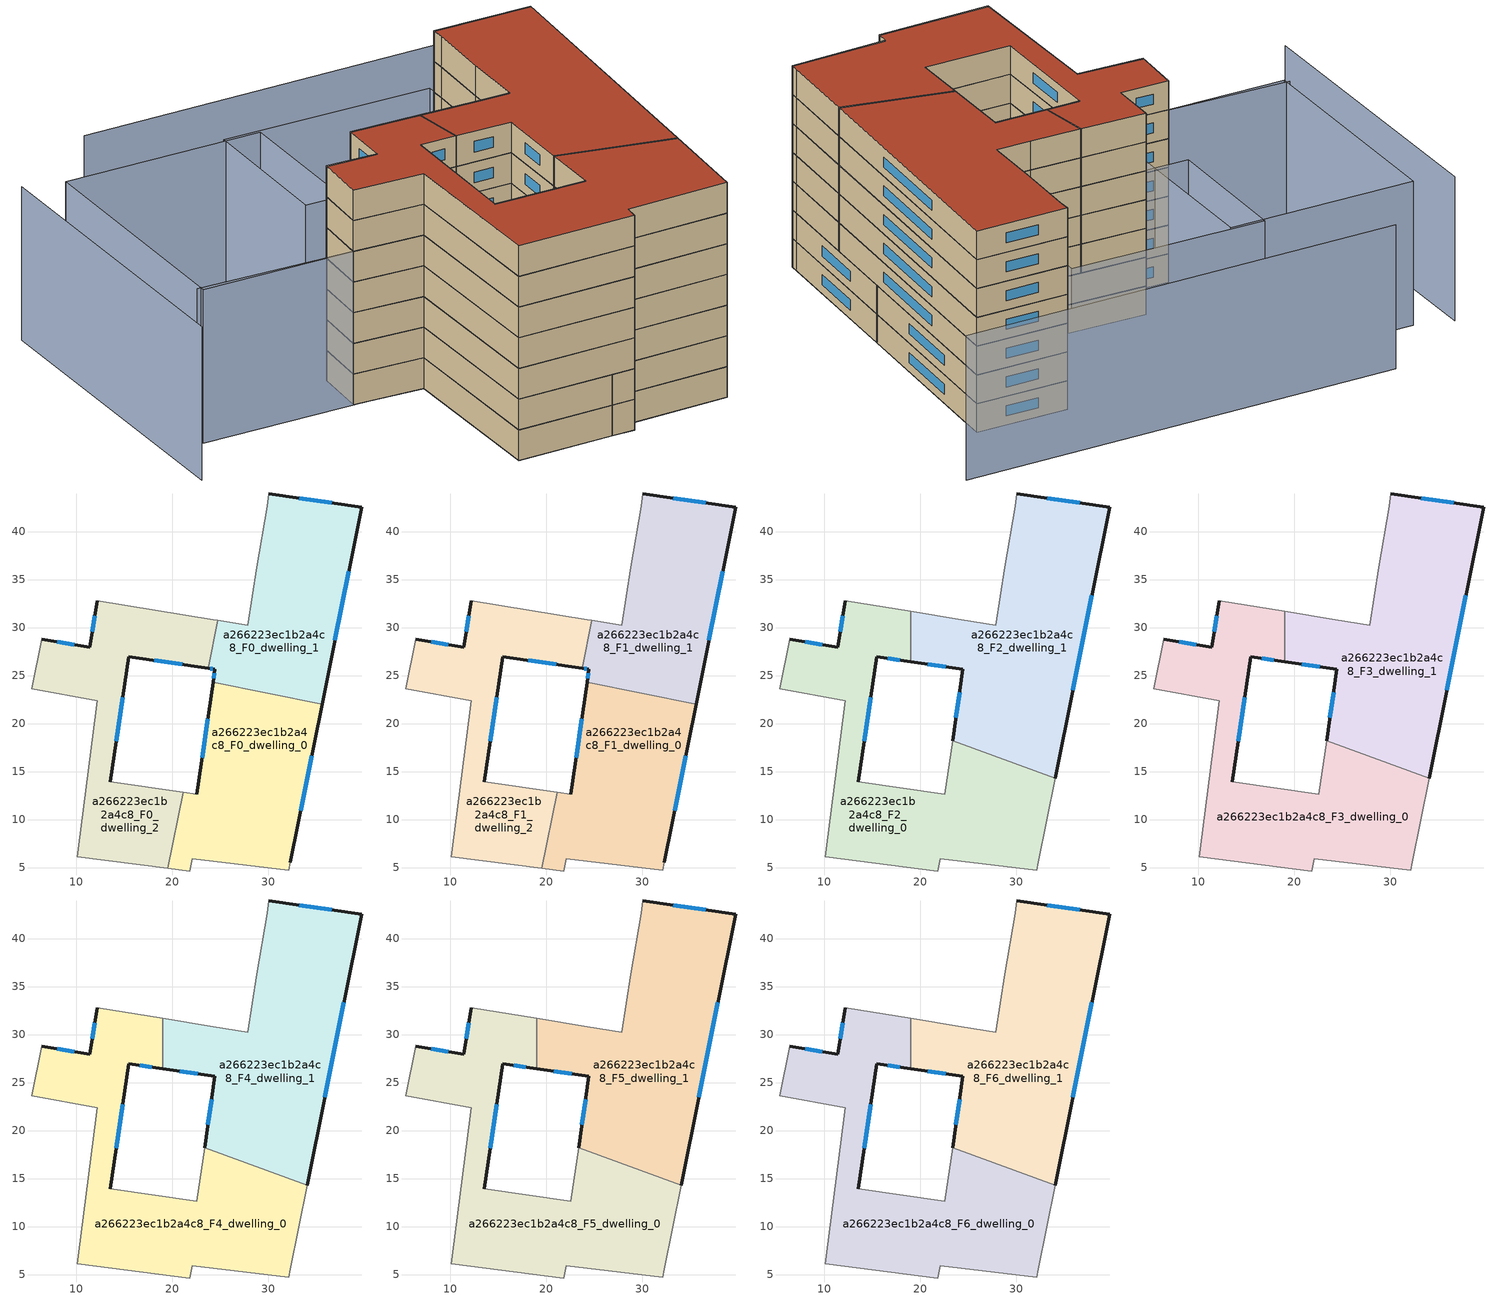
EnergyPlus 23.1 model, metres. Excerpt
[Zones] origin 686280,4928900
a266223ec1b2a4c8_F0_dwelling_0
 floor ground (EU_floor_Construction): 32.3,5.55 35.61,22.01 24.26,24.29 22.57,12.62 21.15,12.83 19.55,4.93 21.81,4.64 22.08,5.92 32.14,4.75 z0
 wall outside (EU_wall_Construction): 22.57,12.62 24.26,24.29 / 35.61,22.01 32.3,5.55 z0:3
 wall adiabatic (EU_wall_Construction): 21.15,12.83 22.57,12.62 / 32.3,5.55 32.14,4.75 22.08,5.92 21.81,4.64 19.55,4.93 z0:3
 wall to a266223ec1b2a4c8_F0_dwelling_2 (EU_wall_Construction): 19.55,4.93 21.15,12.83 z0:3
 wall to a266223ec1b2a4c8_F0_dwelling_1 (EU_wall_Construction): 24.26,24.29 35.61,22.01 z0:3
 window (EU_Window_Construction): 23.12,16.42 23.71,20.5 / 34.54,16.66 33.38,10.91 z0.98:2.02
a266223ec1b2a4c8_F0_dwelling_1
 floor ground (EU_floor_Construction): 35.61,22.01 39.75,42.53 30.09,43.91 29.92,42.62 28.8,36.29 27.86,30.26 24.75,30.75 23.75,25.77 24.46,25.67 24.26,24.29 z0
 wall outside (EU_wall_Construction): 30.09,43.91 39.75,42.53 35.61,22.01 / 24.26,24.29 24.46,25.67 23.75,25.77 z0:3
 wall to a266223ec1b2a4c8_F0_dwelling_2 (EU_wall_Construction): 23.75,25.77 24.75,30.75 z0:3
 wall adiabatic (EU_wall_Construction): 24.75,30.75 27.86,30.26 28.8,36.29 29.92,42.62 30.09,43.91 z0:3
 window (EU_Window_Construction): 33.23,43.47 36.61,42.98 / 38.4,35.86 36.96,28.68 / 24.32,24.74 24.39,25.22 / 24.23,25.7 23.98,25.73 z0.98:2.02
a266223ec1b2a4c8_F0_dwelling_2
 floor ground (EU_floor_Construction): 19.55,4.93 21.15,12.83 13.55,13.93 15.47,26.96 23.75,25.77 24.75,30.75 24.3,30.82 12.2,32.8 11.43,27.96 6.43,28.79 5.38,23.62 12.21,22.36 10.11,6.13 z0
 wall outside (EU_wall_Construction): 23.75,25.77 15.47,26.96 13.55,13.93 / 6.43,28.79 11.43,27.96 12.2,32.8 z0:3
 wall adiabatic (EU_wall_Construction): 13.55,13.93 21.15,12.83 / 19.55,4.93 10.11,6.13 12.21,22.36 5.38,23.62 6.43,28.79 / 12.2,32.8 24.3,30.82 24.75,30.75 z0:3
 window (EU_Window_Construction): 21.06,26.16 18.16,26.58 / 14.84,22.73 14.17,18.17 / 8.06,28.52 9.8,28.23 / 11.68,29.54 11.95,31.23 z0.98:2.02
a266223ec1b2a4c8_F1_dwelling_0
 floor to a266223ec1b2a4c8_F0_dwelling_0 (EU_floor_Construction): 32.3,5.55 35.61,22.01 24.26,24.29 22.57,12.62 21.15,12.83 19.55,4.93 21.81,4.64 22.08,5.92 32.14,4.75 z3
 wall outside (EU_wall_Construction): 22.57,12.62 24.26,24.29 / 35.61,22.01 32.3,5.55 z3:6
 wall adiabatic (EU_wall_Construction): 21.15,12.83 22.57,12.62 / 32.3,5.55 32.14,4.75 22.08,5.92 21.81,4.64 19.55,4.93 z3:6
 wall to a266223ec1b2a4c8_F1_dwelling_2 (EU_wall_Construction): 19.55,4.93 21.15,12.83 z3:6
 wall to a266223ec1b2a4c8_F1_dwelling_1 (EU_wall_Construction): 24.26,24.29 35.61,22.01 z3:6
 window (EU_Window_Construction): 23.12,16.42 23.71,20.5 / 34.54,16.66 33.38,10.91 z3.98:5.02
a266223ec1b2a4c8_F1_dwelling_1
 floor to a266223ec1b2a4c8_F0_dwelling_1 (EU_floor_Construction): 35.61,22.01 39.75,42.53 30.09,43.91 29.92,42.62 28.8,36.29 27.86,30.26 24.75,30.75 23.75,25.77 24.46,25.67 24.26,24.29 z3
 wall outside (EU_wall_Construction): 30.09,43.91 39.75,42.53 35.61,22.01 / 24.26,24.29 24.46,25.67 23.75,25.77 z3:6
 wall to a266223ec1b2a4c8_F1_dwelling_2 (EU_wall_Construction): 23.75,25.77 24.75,30.75 z3:6
 wall adiabatic (EU_wall_Construction): 24.75,30.75 27.86,30.26 28.8,36.29 29.92,42.62 30.09,43.91 z3:6
 window (EU_Window_Construction): 33.23,43.47 36.61,42.98 / 38.4,35.86 36.96,28.68 / 24.32,24.74 24.39,25.22 / 24.23,25.7 23.98,25.73 z3.98:5.02
a266223ec1b2a4c8_F1_dwelling_2
 floor to a266223ec1b2a4c8_F0_dwelling_2 (EU_floor_Construction): 19.55,4.93 21.15,12.83 13.55,13.93 15.47,26.96 23.75,25.77 24.75,30.75 24.3,30.82 12.2,32.8 11.43,27.96 6.43,28.79 5.38,23.62 12.21,22.36 10.11,6.13 z3
 wall outside (EU_wall_Construction): 23.75,25.77 15.47,26.96 13.55,13.93 / 6.43,28.79 11.43,27.96 12.2,32.8 z3:6
 wall adiabatic (EU_wall_Construction): 13.55,13.93 21.15,12.83 / 19.55,4.93 10.11,6.13 12.21,22.36 5.38,23.62 6.43,28.79 / 12.2,32.8 24.3,30.82 24.75,30.75 z3:6
 window (EU_Window_Construction): 21.06,26.16 18.16,26.58 / 14.84,22.73 14.17,18.17 / 8.06,28.52 9.8,28.23 / 11.68,29.54 11.95,31.23 z3.98:5.02
a266223ec1b2a4c8_F2_dwelling_0
 floor to a266223ec1b2a4c8_F1_dwelling_0 (EU_floor_Construction): 32.14,4.75 32.3,5.55 34.06,14.3 23.38,18.2 22.57,12.62 21.14,12.83 19.55,4.93 21.81,4.64 22.08,5.92 z6
 floor to a266223ec1b2a4c8_F1_dwelling_2 (EU_floor_Construction): 19.55,4.93 21.14,12.83 13.55,13.93 15.47,26.96 19.01,26.45 19.01,31.68 12.2,32.8 11.43,27.96 6.43,28.79 5.38,23.62 12.21,22.36 10.11,6.13 z6
 wall outside (EU_wall_Construction): 19.01,26.45 15.47,26.96 13.55,13.93 / 6.43,28.79 11.43,27.96 12.2,32.8 z6:9
 wall adiabatic (EU_wall_Construction): 12.2,32.8 19.01,31.68 / 13.55,13.93 22.57,12.62 23.38,18.2 / 34.06,14.3 32.3,5.55 32.14,4.75 22.08,5.92 21.81,4.64 10.11,6.13 12.21,22.36 5.38,23.62 6.43,28.79 z6:9
 wall to a266223ec1b2a4c8_F2_dwelling_1 (EU_wall_Construction): 19.01,31.68 19.01,26.45 / 23.38,18.2 34.06,14.3 z6:9
 window (EU_Window_Construction): 17.86,26.62 16.62,26.8 / 14.84,22.73 14.17,18.17 / 8.06,28.52 9.8,28.23 / 11.68,29.54 11.95,31.23 z6.98:8.02
a266223ec1b2a4c8_F2_dwelling_1
 floor to a266223ec1b2a4c8_F1_dwelling_1 (EU_floor_Construction): 35.61,22.01 39.75,42.53 30.09,43.91 29.92,42.62 28.8,36.29 27.86,30.26 24.75,30.74 23.75,25.77 24.46,25.67 24.26,24.29 z6
 floor to a266223ec1b2a4c8_F1_dwelling_0 (EU_floor_Construction): 34.06,14.3 35.61,22.01 24.26,24.29 23.38,18.2 z6
 floor to a266223ec1b2a4c8_F1_dwelling_2 (EU_floor_Construction): 23.75,25.77 24.75,30.74 24.3,30.82 19.01,31.68 19.01,26.45 z6
 wall outside (EU_wall_Construction): 30.09,43.91 39.75,42.53 34.06,14.3 / 23.38,18.2 24.46,25.67 19.01,26.45 z6:9
 wall adiabatic (EU_wall_Construction): 19.01,31.68 24.3,30.82 27.86,30.26 28.8,36.29 29.92,42.62 30.09,43.91 z6:9
 window (EU_Window_Construction): 33.23,43.47 36.61,42.98 / 37.9,33.35 35.91,23.48 / 23.73,20.63 24.11,23.24 / 22.69,25.92 20.78,26.2 z6.98:8.02
a266223ec1b2a4c8_F3_dwelling_0
 floor to a266223ec1b2a4c8_F2_dwelling_0 (EU_floor_Construction): 32.14,4.75 32.3,5.55 34.06,14.3 23.38,18.2 22.57,12.62 13.55,13.93 15.47,26.96 19.01,26.45 19.01,31.68 12.2,32.8 11.43,27.96 6.43,28.79 5.38,23.62 12.21,22.36 10.11,6.13 21.81,4.64 22.08,5.92 z9
 wall outside (EU_wall_Construction): 19.01,26.45 15.47,26.96 13.55,13.93 / 6.43,28.79 11.43,27.96 12.2,32.8 z9:12
 wall adiabatic (EU_wall_Construction): 12.2,32.8 19.01,31.68 / 13.55,13.93 22.57,12.62 23.38,18.2 / 34.06,14.3 32.3,5.55 32.14,4.75 22.08,5.92 21.81,4.64 10.11,6.13 12.21,22.36 5.38,23.62 6.43,28.79 z9:12
 wall to a266223ec1b2a4c8_F3_dwelling_1 (EU_wall_Construction): 19.01,31.68 19.01,26.45 / 23.38,18.2 34.06,14.3 z9:12
 window (EU_Window_Construction): 17.86,26.62 16.62,26.8 / 14.84,22.73 14.17,18.17 / 8.06,28.52 9.8,28.23 / 11.68,29.54 11.95,31.23 z9.98:11.02
a266223ec1b2a4c8_F3_dwelling_1
 floor to a266223ec1b2a4c8_F2_dwelling_1 (EU_floor_Construction): 34.06,14.3 39.75,42.53 30.09,43.91 29.92,42.62 28.8,36.29 27.86,30.26 24.3,30.82 19.01,31.68 19.01,26.45 24.46,25.67 23.38,18.2 z9
 wall outside (EU_wall_Construction): 30.09,43.91 39.75,42.53 34.06,14.3 / 23.38,18.2 24.46,25.67 19.01,26.45 z9:12
 wall adiabatic (EU_wall_Construction): 19.01,31.68 24.3,30.82 27.86,30.26 28.8,36.29 29.92,42.62 30.09,43.91 z9:12
 window (EU_Window_Construction): 33.23,43.47 36.61,42.98 / 37.9,33.35 35.91,23.48 / 23.73,20.63 24.11,23.24 / 22.69,25.92 20.78,26.2 z9.98:11.02
a266223ec1b2a4c8_F4_dwelling_0
 floor to a266223ec1b2a4c8_F3_dwelling_0 (EU_floor_Construction): 32.14,4.75 32.3,5.55 34.06,14.3 23.38,18.2 22.57,12.62 13.55,13.93 15.47,26.96 19.01,26.45 19.01,31.68 12.2,32.8 11.43,27.96 6.43,28.79 5.38,23.62 12.21,22.36 10.11,6.13 21.81,4.64 22.08,5.92 z12
 wall outside (EU_wall_Construction): 19.01,26.45 15.47,26.96 13.55,13.93 / 6.43,28.79 11.43,27.96 12.2,32.8 z12:15
 wall adiabatic (EU_wall_Construction): 12.2,32.8 19.01,31.68 / 13.55,13.93 22.57,12.62 23.38,18.2 / 34.06,14.3 32.3,5.55 32.14,4.75 22.08,5.92 21.81,4.64 10.11,6.13 12.21,22.36 5.38,23.62 6.43,28.79 z12:15
 wall to a266223ec1b2a4c8_F4_dwelling_1 (EU_wall_Construction): 19.01,31.68 19.01,26.45 / 23.38,18.2 34.06,14.3 z12:15
 window (EU_Window_Construction): 17.86,26.62 16.62,26.8 / 14.84,22.73 14.17,18.17 / 8.06,28.52 9.8,28.23 / 11.68,29.54 11.95,31.23 z12.98:14.02
a266223ec1b2a4c8_F4_dwelling_1
 floor to a266223ec1b2a4c8_F3_dwelling_1 (EU_floor_Construction): 34.06,14.3 39.75,42.53 30.09,43.91 29.92,42.62 28.8,36.29 27.86,30.26 24.3,30.82 19.01,31.68 19.01,26.45 24.46,25.67 23.38,18.2 z12
 wall outside (EU_wall_Construction): 30.09,43.91 39.75,42.53 34.06,14.3 / 23.38,18.2 24.46,25.67 19.01,26.45 z12:15
 wall adiabatic (EU_wall_Construction): 19.01,31.68 24.3,30.82 27.86,30.26 28.8,36.29 29.92,42.62 30.09,43.91 z12:15
 window (EU_Window_Construction): 33.23,43.47 36.61,42.98 / 37.9,33.35 35.91,23.48 / 23.73,20.63 24.11,23.24 / 22.69,25.92 20.78,26.2 z12.98:14.02
a266223ec1b2a4c8_F5_dwelling_0
 floor to a266223ec1b2a4c8_F4_dwelling_0 (EU_floor_Construction): 32.14,4.75 32.3,5.55 34.06,14.3 23.38,18.2 22.57,12.62 13.55,13.93 15.47,26.96 19.01,26.45 19.01,31.68 12.2,32.8 11.43,27.96 6.43,28.79 5.38,23.62 12.21,22.36 10.11,6.13 21.81,4.64 22.08,5.92 z15
 wall outside (EU_wall_Construction): 19.01,26.45 15.47,26.96 13.55,13.93 / 6.43,28.79 11.43,27.96 12.2,32.8 z15:18
 wall adiabatic (EU_wall_Construction): 12.2,32.8 19.01,31.68 / 13.55,13.93 22.57,12.62 23.38,18.2 / 34.06,14.3 32.3,5.55 32.14,4.75 22.08,5.92 21.81,4.64 10.11,6.13 12.21,22.36 5.38,23.62 6.43,28.79 z15:18
 wall to a266223ec1b2a4c8_F5_dwelling_1 (EU_wall_Construction): 19.01,31.68 19.01,26.45 / 23.38,18.2 34.06,14.3 z15:18
 window (EU_Window_Construction): 17.86,26.62 16.62,26.8 / 14.84,22.73 14.17,18.17 / 8.06,28.52 9.8,28.23 / 11.68,29.54 11.95,31.23 z15.98:17.02
a266223ec1b2a4c8_F5_dwelling_1
 floor to a266223ec1b2a4c8_F4_dwelling_1 (EU_floor_Construction): 34.06,14.3 39.75,42.53 30.09,43.91 29.92,42.62 28.8,36.29 27.86,30.26 24.3,30.82 19.01,31.68 19.01,26.45 24.46,25.67 23.38,18.2 z15
 wall outside (EU_wall_Construction): 30.09,43.91 39.75,42.53 34.06,14.3 / 23.38,18.2 24.46,25.67 19.01,26.45 z15:18
 wall adiabatic (EU_wall_Construction): 19.01,31.68 24.3,30.82 27.86,30.26 28.8,36.29 29.92,42.62 30.09,43.91 z15:18
 window (EU_Window_Construction): 33.23,43.47 36.61,42.98 / 37.9,33.35 35.91,23.48 / 23.73,20.63 24.11,23.24 / 22.69,25.92 20.78,26.2 z15.98:17.02
a266223ec1b2a4c8_F6_dwelling_0
 floor to a266223ec1b2a4c8_F5_dwelling_0 (EU_floor_Construction): 32.14,4.75 32.3,5.55 34.06,14.3 23.38,18.2 22.57,12.62 13.55,13.93 15.47,26.96 19.01,26.45 19.01,31.68 12.2,32.8 11.43,27.96 6.43,28.79 5.38,23.62 12.21,22.36 10.11,6.13 21.81,4.64 22.08,5.92 z18
 wall outside (EU_wall_Construction): 19.01,26.45 15.47,26.96 13.55,13.93 / 6.43,28.79 11.43,27.96 12.2,32.8 z18:21
 wall adiabatic (EU_wall_Construction): 12.2,32.8 19.01,31.68 / 13.55,13.93 22.57,12.62 23.38,18.2 / 34.06,14.3 32.3,5.55 32.14,4.75 22.08,5.92 21.81,4.64 10.11,6.13 12.21,22.36 5.38,23.62 6.43,28.79 z18:21
 wall to a266223ec1b2a4c8_F6_dwelling_1 (EU_wall_Construction): 19.01,31.68 19.01,26.45 / 23.38,18.2 34.06,14.3 z18:21
 window (EU_Window_Construction): 17.86,26.62 16.62,26.8 / 14.84,22.73 14.17,18.17 / 8.06,28.52 9.8,28.23 / 11.68,29.54 11.95,31.23 z18.98:20.02
 roof outside (EU_roof_Construction): 19.01,31.68 19.01,26.45 15.47,26.96 13.55,13.93 22.57,12.62 23.38,18.2 34.06,14.3 32.3,5.55 32.14,4.75 22.08,5.92 21.81,4.64 10.11,6.13 12.21,22.36 5.38,23.62 6.43,28.79 11.43,27.96 12.2,32.8 z21
a266223ec1b2a4c8_F6_dwelling_1
 floor to a266223ec1b2a4c8_F5_dwelling_1 (EU_floor_Construction): 34.06,14.3 39.75,42.53 30.09,43.91 29.92,42.62 28.8,36.29 27.86,30.26 24.3,30.82 19.01,31.68 19.01,26.45 24.46,25.67 23.38,18.2 z18
 wall outside (EU_wall_Construction): 30.09,43.91 39.75,42.53 34.06,14.3 / 23.38,18.2 24.46,25.67 19.01,26.45 z18:21
 wall adiabatic (EU_wall_Construction): 19.01,31.68 24.3,30.82 27.86,30.26 28.8,36.29 29.92,42.62 30.09,43.91 z18:21
 window (EU_Window_Construction): 33.23,43.47 36.61,42.98 / 37.9,33.35 35.91,23.48 / 23.73,20.63 24.11,23.24 / 22.69,25.92 20.78,26.2 z18.98:20.02
 roof outside (EU_roof_Construction): 39.75,42.53 34.06,14.3 23.38,18.2 24.46,25.67 19.01,26.45 19.01,31.68 24.3,30.82 27.86,30.26 28.8,36.29 29.92,42.62 30.09,43.91 z21
shading: -9.84,26.23 34.52,18.62 / -9.72,51.43 -14.07,20.15 / 46.58,49.7 0.75,55.95 / -9.56,25.77 -6.1,49.81 / -6.1,49.81 13.26,47.03 / 13.26,47.03 9.81,22.98 / 9.81,22.98 -9.56,25.77 / 28.03,30.25 7.66,33.36 / 7.66,33.36 9.87,47.82 / 9.87,47.82 30.24,44.71 / 30.24,44.71 28.03,30.25 z0:15
[Building]
EU S2 Campaign: North Axis=0; Terrain=City; Solar Distribution=FullExterior
[Site:Location]
Bologna: Latitude=44.5; Longitude=11.25; Time Zone=1; Elevation=37
[SizingPeriod:WeatherFileDays]
AnnualSizingPeriod: Begin Month=1; Begin Day of Month=1; End Month=12; End Day of Month=31; Day of Week for Start Day=Monday; Use Weather File Daylight Saving Period=No; Use Weather File Rain and Snow Indicators=No
[MATERIAL]
EU_InternalMass_Material: Roughness=MediumRough; Thickness=0.1; Conductivity=1; Density=1800; Specific Heat=900; Thermal Absorptance=0.9; Solar Absorptance=0.7; Visible Absorptance=0.7
[MATERIAL:NOMASS] Roughness=MediumRough; Thermal Absorptance=0.9; Solar Absorptance=0.7; Visible Absorptance=0.7
Name | Thermal Resistance
EU_wall_NoMass | 0.905828
EU_roof_NoMass | 0.37593
EU_floor_NoMass | 0.67114
[WINDOWMATERIAL:SIMPLEGLAZINGSYSTEM]
EU_Window_SimpleGlazing: UFactor=4.52486; Solar Heat Gain Coefficient=0.85; Visible Transmittance=0.85
[CONSTRUCTION]
EU_wall_Construction: EU_wall_NoMass
EU_roof_Construction: EU_roof_NoMass
EU_floor_Construction: EU_floor_NoMass
EU_InternalMass_Construction: EU_InternalMass_Material
EU_Window_Construction: EU_Window_SimpleGlazing
[ZONE] Type=1; Multiplier=1; Ceiling Height=autocalculate; Floor Area=autocalculate; Part of Total Floor Area=Yes
Name | Volume
a266223ec1b2a4c8_F0_dwelling_0; a266223ec1b2a4c8_F1_dwelling_0 | 641.771
a266223ec1b2a4c8_F2_dwelling_0; a266223ec1b2a4c8_F3_dwelling_0; a266223ec1b2a4c8_F4_dwelling_0; a266223ec1b2a4c8_F5_dwelling_0; a266223ec1b2a4c8_F6_dwelling_0 | 962.639
a266223ec1b2a4c8_F0_dwelling_1; a266223ec1b2a4c8_F1_dwelling_1 | 641.746
a266223ec1b2a4c8_F2_dwelling_1; a266223ec1b2a4c8_F3_dwelling_1; a266223ec1b2a4c8_F4_dwelling_1; a266223ec1b2a4c8_F5_dwelling_1; a266223ec1b2a4c8_F6_dwelling_1 | 962.593
a266223ec1b2a4c8_F0_dwelling_2; a266223ec1b2a4c8_F1_dwelling_2 | 641.778
[INTERNALMASS] Construction=EU_InternalMass_Construction
Name | Zone or ZoneList | Surface Area
a266223ec1b2a4c8_F0_dwelling_0_EU_InternalMass | a266223ec1b2a4c8_F0_dwelling_0 | 213.923
a266223ec1b2a4c8_F0_dwelling_1_EU_InternalMass | a266223ec1b2a4c8_F0_dwelling_1 | 213.916
a266223ec1b2a4c8_F0_dwelling_2_EU_InternalMass | a266223ec1b2a4c8_F0_dwelling_2 | 213.926
a266223ec1b2a4c8_F1_dwelling_0_EU_InternalMass | a266223ec1b2a4c8_F1_dwelling_0 | 213.923
a266223ec1b2a4c8_F1_dwelling_1_EU_InternalMass | a266223ec1b2a4c8_F1_dwelling_1 | 213.916
a266223ec1b2a4c8_F1_dwelling_2_EU_InternalMass | a266223ec1b2a4c8_F1_dwelling_2 | 213.926
a266223ec1b2a4c8_F2_dwelling_0_EU_InternalMass | a266223ec1b2a4c8_F2_dwelling_0 | 320.88
a266223ec1b2a4c8_F2_dwelling_1_EU_InternalMass | a266223ec1b2a4c8_F2_dwelling_1 | 320.865
a266223ec1b2a4c8_F3_dwelling_0_EU_InternalMass | a266223ec1b2a4c8_F3_dwelling_0 | 320.88
a266223ec1b2a4c8_F3_dwelling_1_EU_InternalMass | a266223ec1b2a4c8_F3_dwelling_1 | 320.865
a266223ec1b2a4c8_F4_dwelling_0_EU_InternalMass | a266223ec1b2a4c8_F4_dwelling_0 | 320.88
a266223ec1b2a4c8_F4_dwelling_1_EU_InternalMass | a266223ec1b2a4c8_F4_dwelling_1 | 320.865
a266223ec1b2a4c8_F5_dwelling_0_EU_InternalMass | a266223ec1b2a4c8_F5_dwelling_0 | 320.88
a266223ec1b2a4c8_F5_dwelling_1_EU_InternalMass | a266223ec1b2a4c8_F5_dwelling_1 | 320.865
a266223ec1b2a4c8_F6_dwelling_0_EU_InternalMass | a266223ec1b2a4c8_F6_dwelling_0 | 320.88
a266223ec1b2a4c8_F6_dwelling_1_EU_InternalMass | a266223ec1b2a4c8_F6_dwelling_1 | 320.865
[OTHEREQUIPMENT] Fuel Type=Electricity; Design Level Calculation Method=Watts/Area; Power per Zone Floor Area=1; Fraction Latent=0; Fraction Radiant=0; Fraction Lost=0; Carbon Dioxide Generation Rate=0; EndUse Subcategory=EU_Step8_InternalGains
Name | Zone or ZoneList or Space or SpaceList | Schedule
EU_Step8_InternalGain_a266223ec1b2a4c8_F0_dwelling_0_f000 | a266223ec1b2a4c8_F0_dwelling_0 | EU_Step8_GainSchedule_a266223ec1b2a4c8_F0_dwelling_0_f000
EU_Step8_InternalGain_a266223ec1b2a4c8_F0_dwelling_1_f000 | a266223ec1b2a4c8_F0_dwelling_1 | EU_Step8_GainSchedule_a266223ec1b2a4c8_F0_dwelling_1_f000
EU_Step8_InternalGain_a266223ec1b2a4c8_F0_dwelling_2_f000 | a266223ec1b2a4c8_F0_dwelling_2 | EU_Step8_GainSchedule_a266223ec1b2a4c8_F0_dwelling_2_f000
EU_Step8_InternalGain_a266223ec1b2a4c8_F1_dwelling_0_f000 | a266223ec1b2a4c8_F1_dwelling_0 | EU_Step8_GainSchedule_a266223ec1b2a4c8_F1_dwelling_0_f000
EU_Step8_InternalGain_a266223ec1b2a4c8_F1_dwelling_1_f000 | a266223ec1b2a4c8_F1_dwelling_1 | EU_Step8_GainSchedule_a266223ec1b2a4c8_F1_dwelling_1_f000
EU_Step8_InternalGain_a266223ec1b2a4c8_F1_dwelling_2_f000 | a266223ec1b2a4c8_F1_dwelling_2 | EU_Step8_GainSchedule_a266223ec1b2a4c8_F1_dwelling_2_f000
EU_Step8_InternalGain_a266223ec1b2a4c8_F2_dwelling_0_f000 | a266223ec1b2a4c8_F2_dwelling_0 | EU_Step8_GainSchedule_a266223ec1b2a4c8_F2_dwelling_0_f000
EU_Step8_InternalGain_a266223ec1b2a4c8_F2_dwelling_1_f000 | a266223ec1b2a4c8_F2_dwelling_1 | EU_Step8_GainSchedule_a266223ec1b2a4c8_F2_dwelling_1_f000
EU_Step8_InternalGain_a266223ec1b2a4c8_F3_dwelling_0_f000 | a266223ec1b2a4c8_F3_dwelling_0 | EU_Step8_GainSchedule_a266223ec1b2a4c8_F3_dwelling_0_f000
EU_Step8_InternalGain_a266223ec1b2a4c8_F3_dwelling_1_f000 | a266223ec1b2a4c8_F3_dwelling_1 | EU_Step8_GainSchedule_a266223ec1b2a4c8_F3_dwelling_1_f000
EU_Step8_InternalGain_a266223ec1b2a4c8_F4_dwelling_0_f000 | a266223ec1b2a4c8_F4_dwelling_0 | EU_Step8_GainSchedule_a266223ec1b2a4c8_F4_dwelling_0_f000
EU_Step8_InternalGain_a266223ec1b2a4c8_F4_dwelling_1_f000 | a266223ec1b2a4c8_F4_dwelling_1 | EU_Step8_GainSchedule_a266223ec1b2a4c8_F4_dwelling_1_f000
EU_Step8_InternalGain_a266223ec1b2a4c8_F5_dwelling_0_f000 | a266223ec1b2a4c8_F5_dwelling_0 | EU_Step8_GainSchedule_a266223ec1b2a4c8_F5_dwelling_0_f000
EU_Step8_InternalGain_a266223ec1b2a4c8_F5_dwelling_1_f000 | a266223ec1b2a4c8_F5_dwelling_1 | EU_Step8_GainSchedule_a266223ec1b2a4c8_F5_dwelling_1_f000
EU_Step8_InternalGain_a266223ec1b2a4c8_F6_dwelling_0_f000 | a266223ec1b2a4c8_F6_dwelling_0 | EU_Step8_GainSchedule_a266223ec1b2a4c8_F6_dwelling_0_f000
EU_Step8_InternalGain_a266223ec1b2a4c8_F6_dwelling_1_f000 | a266223ec1b2a4c8_F6_dwelling_1 | EU_Step8_GainSchedule_a266223ec1b2a4c8_F6_dwelling_1_f000
[ZONEVENTILATION:DESIGNFLOWRATE] Schedule=EU_AlwaysOn; Design Flow Rate Calculation Method=AirChanges/Hour; Air Changes per Hour=0.73129; Ventilation Type=Natural; Fan Pressure Rise=0; Fan Total Efficiency=1; Constant Term Coefficient=1; Temperature Term Coefficient=0; Velocity Term Coefficient=0; Velocity Squared Term Coefficient=0; Minimum Indoor Temperature=-100; Maximum Indoor Temperature=100; Delta Temperature=-100; Minimum Outdoor Temperature=-100; Maximum Outdoor Temperature=100; Maximum Wind Speed=40
Name | Zone or ZoneList or Space or SpaceList
EU_ConstantAir_a266223ec1b2a4c8_F0_dwelling_0 | a266223ec1b2a4c8_F0_dwelling_0
EU_ConstantAir_a266223ec1b2a4c8_F0_dwelling_1 | a266223ec1b2a4c8_F0_dwelling_1
EU_ConstantAir_a266223ec1b2a4c8_F0_dwelling_2 | a266223ec1b2a4c8_F0_dwelling_2
EU_ConstantAir_a266223ec1b2a4c8_F1_dwelling_0 | a266223ec1b2a4c8_F1_dwelling_0
EU_ConstantAir_a266223ec1b2a4c8_F1_dwelling_1 | a266223ec1b2a4c8_F1_dwelling_1
EU_ConstantAir_a266223ec1b2a4c8_F1_dwelling_2 | a266223ec1b2a4c8_F1_dwelling_2
EU_ConstantAir_a266223ec1b2a4c8_F2_dwelling_0 | a266223ec1b2a4c8_F2_dwelling_0
EU_ConstantAir_a266223ec1b2a4c8_F2_dwelling_1 | a266223ec1b2a4c8_F2_dwelling_1
EU_ConstantAir_a266223ec1b2a4c8_F3_dwelling_0 | a266223ec1b2a4c8_F3_dwelling_0
EU_ConstantAir_a266223ec1b2a4c8_F3_dwelling_1 | a266223ec1b2a4c8_F3_dwelling_1
EU_ConstantAir_a266223ec1b2a4c8_F4_dwelling_0 | a266223ec1b2a4c8_F4_dwelling_0
EU_ConstantAir_a266223ec1b2a4c8_F4_dwelling_1 | a266223ec1b2a4c8_F4_dwelling_1
EU_ConstantAir_a266223ec1b2a4c8_F5_dwelling_0 | a266223ec1b2a4c8_F5_dwelling_0
EU_ConstantAir_a266223ec1b2a4c8_F5_dwelling_1 | a266223ec1b2a4c8_F5_dwelling_1
EU_ConstantAir_a266223ec1b2a4c8_F6_dwelling_0 | a266223ec1b2a4c8_F6_dwelling_0
EU_ConstantAir_a266223ec1b2a4c8_F6_dwelling_1 | a266223ec1b2a4c8_F6_dwelling_1
[HVACTEMPLATE:THERMOSTAT] Constant Heating Setpoint=20; Constant Cooling Setpoint=50
EU_HeatOnly_a266223ec1b2a4c8_F0_dwelling_0; EU_HeatOnly_a266223ec1b2a4c8_F0_dwelling_1; EU_HeatOnly_a266223ec1b2a4c8_F0_dwelling_2; EU_HeatOnly_a266223ec1b2a4c8_F1_dwelling_0; EU_HeatOnly_a266223ec1b2a4c8_F1_dwelling_1; EU_HeatOnly_a266223ec1b2a4c8_F1_dwelling_2; EU_HeatOnly_a266223ec1b2a4c8_F2_dwelling_0; EU_HeatOnly_a266223ec1b2a4c8_F2_dwelling_1; EU_HeatOnly_a266223ec1b2a4c8_F3_dwelling_0; EU_HeatOnly_a266223ec1b2a4c8_F3_dwelling_1; EU_HeatOnly_a266223ec1b2a4c8_F4_dwelling_0; EU_HeatOnly_a266223ec1b2a4c8_F4_dwelling_1; EU_HeatOnly_a266223ec1b2a4c8_F5_dwelling_0; EU_HeatOnly_a266223ec1b2a4c8_F5_dwelling_1; EU_HeatOnly_a266223ec1b2a4c8_F6_dwelling_0; EU_HeatOnly_a266223ec1b2a4c8_F6_dwelling_1
[HVACTEMPLATE:ZONE:IDEALLOADSAIRSYSTEM] System Availability Schedule=EU_AlwaysOn; Maximum Heating Supply Air Temperature=50; Minimum Cooling Supply Air Temperature=13; Maximum Heating Supply Air Humidity Ratio=0.0156; Minimum Cooling Supply Air Humidity Ratio=0.0077; Heating Limit=NoLimit; Cooling Limit=NoLimit; Heating Availability Schedule=EU_AlwaysOn; Cooling Availability Schedule=EU_CoolingOff; Dehumidification Control Type=ConstantSensibleHeatRatio; Cooling Sensible Heat Ratio=0.7; Dehumidification Setpoint=60; Humidification Control Type=None; Humidification Setpoint=30; Outdoor Air Method=None; Outdoor Air Flow Rate per Person=0.00944; Outdoor Air Flow Rate per Zone Floor Area=0; Outdoor Air Flow Rate per Zone=0; Demand Controlled Ventilation Type=None; Outdoor Air Economizer Type=NoEconomizer; Heat Recovery Type=None; Sensible Heat Recovery Effectiveness=0.7; Latent Heat Recovery Effectiveness=0.65
Name | Template Thermostat
a266223ec1b2a4c8_F0_dwelling_0 | EU_HeatOnly_a266223ec1b2a4c8_F0_dwelling_0
a266223ec1b2a4c8_F0_dwelling_1 | EU_HeatOnly_a266223ec1b2a4c8_F0_dwelling_1
a266223ec1b2a4c8_F0_dwelling_2 | EU_HeatOnly_a266223ec1b2a4c8_F0_dwelling_2
a266223ec1b2a4c8_F1_dwelling_0 | EU_HeatOnly_a266223ec1b2a4c8_F1_dwelling_0
a266223ec1b2a4c8_F1_dwelling_1 | EU_HeatOnly_a266223ec1b2a4c8_F1_dwelling_1
a266223ec1b2a4c8_F1_dwelling_2 | EU_HeatOnly_a266223ec1b2a4c8_F1_dwelling_2
a266223ec1b2a4c8_F2_dwelling_0 | EU_HeatOnly_a266223ec1b2a4c8_F2_dwelling_0
a266223ec1b2a4c8_F2_dwelling_1 | EU_HeatOnly_a266223ec1b2a4c8_F2_dwelling_1
a266223ec1b2a4c8_F3_dwelling_0 | EU_HeatOnly_a266223ec1b2a4c8_F3_dwelling_0
a266223ec1b2a4c8_F3_dwelling_1 | EU_HeatOnly_a266223ec1b2a4c8_F3_dwelling_1
a266223ec1b2a4c8_F4_dwelling_0 | EU_HeatOnly_a266223ec1b2a4c8_F4_dwelling_0
a266223ec1b2a4c8_F4_dwelling_1 | EU_HeatOnly_a266223ec1b2a4c8_F4_dwelling_1
a266223ec1b2a4c8_F5_dwelling_0 | EU_HeatOnly_a266223ec1b2a4c8_F5_dwelling_0
a266223ec1b2a4c8_F5_dwelling_1 | EU_HeatOnly_a266223ec1b2a4c8_F5_dwelling_1
a266223ec1b2a4c8_F6_dwelling_0 | EU_HeatOnly_a266223ec1b2a4c8_F6_dwelling_0
a266223ec1b2a4c8_F6_dwelling_1 | EU_HeatOnly_a266223ec1b2a4c8_F6_dwelling_1
[SIZING:ZONE] Zone Cooling Design Supply Air Temperature Input Method=SupplyAirTemperature; Zone Cooling Design Supply Air Temperature=13; Zone Heating Design Supply Air Temperature Input Method=SupplyAirTemperature; Zone Heating Design Supply Air Temperature=50; Zone Cooling Design Supply Air Humidity Ratio=0.008; Zone Heating Design Supply Air Humidity Ratio=0.008; Cooling Design Air Flow Method=DesignDay; Cooling Design Air Flow Rate=0; Cooling Minimum Air Flow per Zone Floor Area=0.000762; Cooling Minimum Air Flow=0; Cooling Minimum Air Flow Fraction=0.2; Heating Design Air Flow Method=DesignDay; Heating Design Air Flow Rate=0; Heating Maximum Air Flow per Zone Floor Area=0.002032; Heating Maximum Air Flow=0.141576; Heating Maximum Air Flow Fraction=0.3; Account for Dedicated Outdoor Air System=No; Dedicated Outdoor Air System Control Strategy=NeutralSupplyAir; Dedicated Outdoor Air Low Setpoint Temperature for Design=autosize; Dedicated Outdoor Air High Setpoint Temperature for Design=autosize; Zone Load Sizing Method=Sensible Load Only No Latent Load; Zone Latent Cooling Design Supply Air Humidity Ratio Input Method=HumidityRatioDifference; Zone Cooling Design Supply Air Humidity Ratio Difference=0.005; Zone Latent Heating Design Supply Air Humidity Ratio Input Method=HumidityRatioDifference; Zone Humidification Design Supply Air Humidity Ratio Difference=0.005
a266223ec1b2a4c8_F0_dwelling_0; a266223ec1b2a4c8_F0_dwelling_1; a266223ec1b2a4c8_F0_dwelling_2; a266223ec1b2a4c8_F1_dwelling_0; a266223ec1b2a4c8_F1_dwelling_1; a266223ec1b2a4c8_F1_dwelling_2; a266223ec1b2a4c8_F2_dwelling_0; a266223ec1b2a4c8_F2_dwelling_1; a266223ec1b2a4c8_F3_dwelling_0; a266223ec1b2a4c8_F3_dwelling_1; a266223ec1b2a4c8_F4_dwelling_0; a266223ec1b2a4c8_F4_dwelling_1; a266223ec1b2a4c8_F5_dwelling_0; a266223ec1b2a4c8_F5_dwelling_1; a266223ec1b2a4c8_F6_dwelling_0; a266223ec1b2a4c8_F6_dwelling_1
[SCHEDULE:CONSTANT]
Name | Hourly Value
EU_AlwaysOn | 1
EU_CoolingOff | 0
[SCHEDULE:FILE] Column Number=1; Rows to Skip at Top=0; Number of Hours of Data=8760; Column Separator=Comma; Interpolate to Timestep=No; Minutes per Item=60; Adjust Schedule for Daylight Savings=Yes
Name | File
EU_Step8_GainSchedule_a266223ec1b2a4c8_F0_dwelling_0_f000 | ../../schedules/a266223ec1b2a4c8/a266223ec1b2a4c8_F0_dwelling_0_f000_gain.csv
EU_Step8_GainSchedule_a266223ec1b2a4c8_F0_dwelling_1_f000 | ../../schedules/a266223ec1b2a4c8/a266223ec1b2a4c8_F0_dwelling_1_f000_gain.csv
EU_Step8_GainSchedule_a266223ec1b2a4c8_F0_dwelling_2_f000 | ../../schedules/a266223ec1b2a4c8/a266223ec1b2a4c8_F0_dwelling_2_f000_gain.csv
EU_Step8_GainSchedule_a266223ec1b2a4c8_F1_dwelling_0_f000 | ../../schedules/a266223ec1b2a4c8/a266223ec1b2a4c8_F1_dwelling_0_f000_gain.csv
EU_Step8_GainSchedule_a266223ec1b2a4c8_F1_dwelling_1_f000 | ../../schedules/a266223ec1b2a4c8/a266223ec1b2a4c8_F1_dwelling_1_f000_gain.csv
EU_Step8_GainSchedule_a266223ec1b2a4c8_F1_dwelling_2_f000 | ../../schedules/a266223ec1b2a4c8/a266223ec1b2a4c8_F1_dwelling_2_f000_gain.csv
EU_Step8_GainSchedule_a266223ec1b2a4c8_F2_dwelling_0_f000 | ../../schedules/a266223ec1b2a4c8/a266223ec1b2a4c8_F2_dwelling_0_f000_gain.csv
EU_Step8_GainSchedule_a266223ec1b2a4c8_F2_dwelling_1_f000 | ../../schedules/a266223ec1b2a4c8/a266223ec1b2a4c8_F2_dwelling_1_f000_gain.csv
EU_Step8_GainSchedule_a266223ec1b2a4c8_F3_dwelling_0_f000 | ../../schedules/a266223ec1b2a4c8/a266223ec1b2a4c8_F3_dwelling_0_f000_gain.csv
EU_Step8_GainSchedule_a266223ec1b2a4c8_F3_dwelling_1_f000 | ../../schedules/a266223ec1b2a4c8/a266223ec1b2a4c8_F3_dwelling_1_f000_gain.csv
EU_Step8_GainSchedule_a266223ec1b2a4c8_F4_dwelling_0_f000 | ../../schedules/a266223ec1b2a4c8/a266223ec1b2a4c8_F4_dwelling_0_f000_gain.csv
EU_Step8_GainSchedule_a266223ec1b2a4c8_F4_dwelling_1_f000 | ../../schedules/a266223ec1b2a4c8/a266223ec1b2a4c8_F4_dwelling_1_f000_gain.csv
EU_Step8_GainSchedule_a266223ec1b2a4c8_F5_dwelling_0_f000 | ../../schedules/a266223ec1b2a4c8/a266223ec1b2a4c8_F5_dwelling_0_f000_gain.csv
EU_Step8_GainSchedule_a266223ec1b2a4c8_F5_dwelling_1_f000 | ../../schedules/a266223ec1b2a4c8/a266223ec1b2a4c8_F5_dwelling_1_f000_gain.csv
EU_Step8_GainSchedule_a266223ec1b2a4c8_F6_dwelling_0_f000 | ../../schedules/a266223ec1b2a4c8/a266223ec1b2a4c8_F6_dwelling_0_f000_gain.csv
EU_Step8_GainSchedule_a266223ec1b2a4c8_F6_dwelling_1_f000 | ../../schedules/a266223ec1b2a4c8/a266223ec1b2a4c8_F6_dwelling_1_f000_gain.csv
